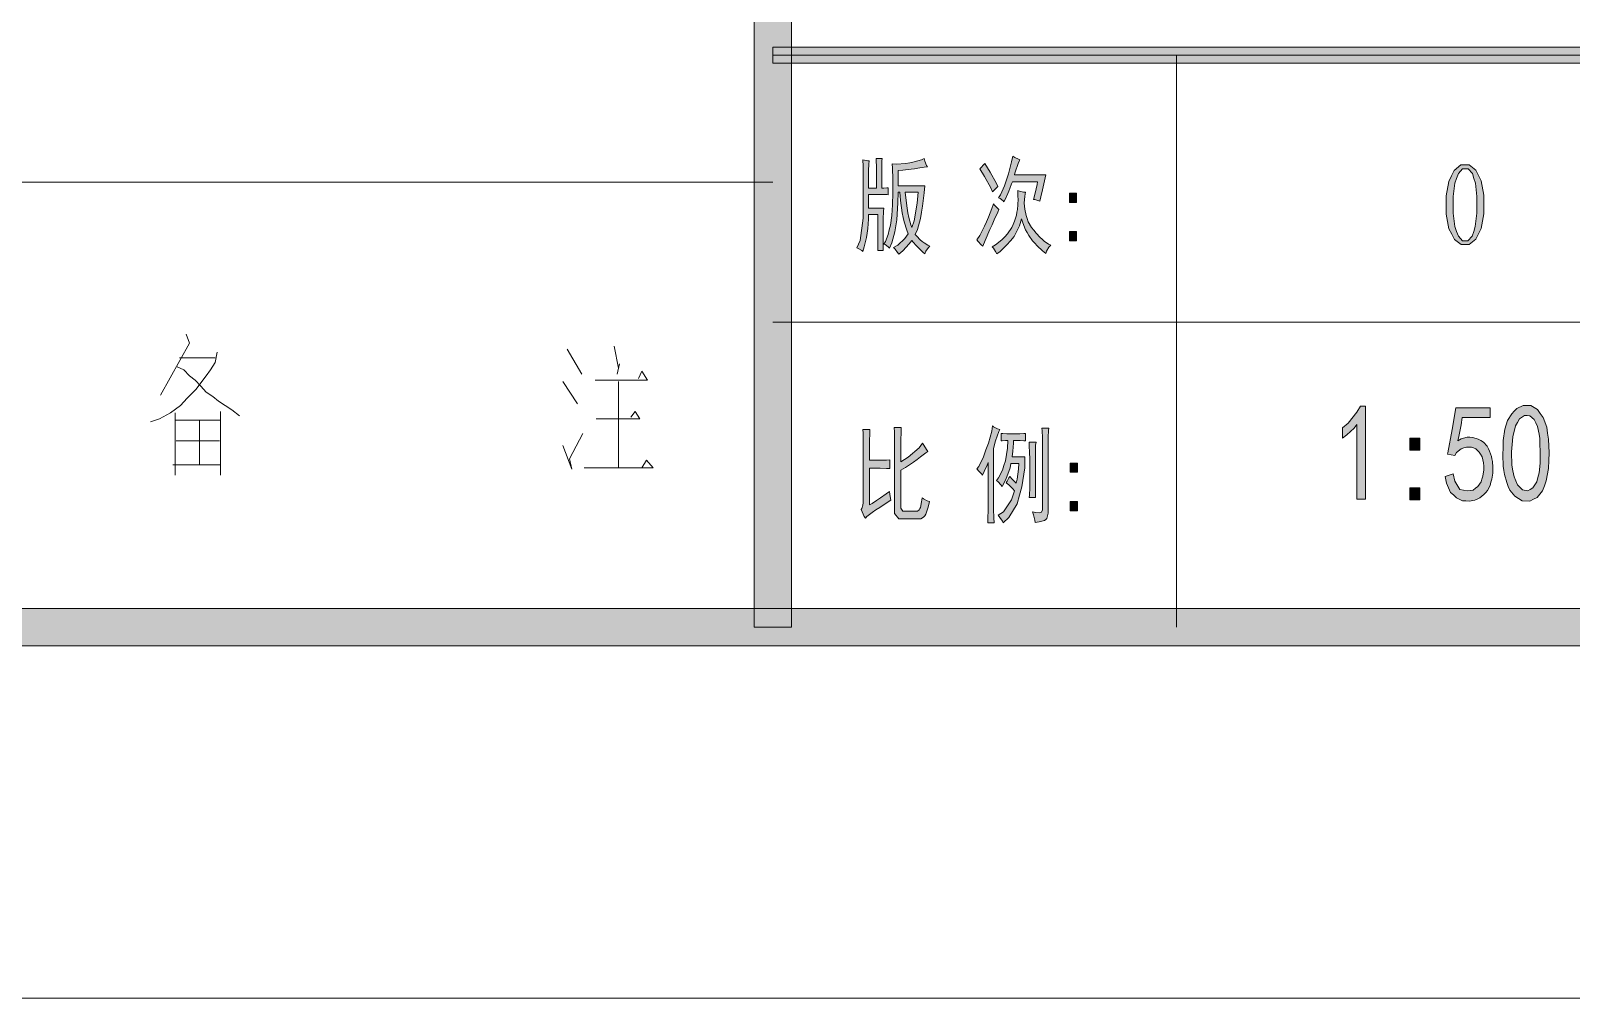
# Model space of a CAD drawing. Header units: millimetres. Extents: x 0 to 829, y 0 to 570.
# Drawn here: x 730.32 to 770.16, y 0 to 25.03 of the extents above; entities that cross this region are included whole.
import ezdxf

# ---------------------------------------------------------------- set-up
doc = ezdxf.new("R2010")
doc.units = ezdxf.units.MM

msp = doc.modelspace()

# ---------------------------------------------------------------- hatches: boundary and pattern name
h = msp.add_hatch(color=0)
h.dxf.hatch_style = 2
h.paths.add_polyline_path([(749.987917, 9.599083), (749.028361, 9.599083), (749.028361, 560.48275), (749.987917, 560.48275)])
h = msp.add_hatch(color=0)
h.dxf.hatch_style = 2
h.paths.add_polyline_path([(749.508139, 24.1935), (749.508139, 24.60625), (797.535306, 24.60625), (797.535306, 24.1935)])
h = msp.add_hatch(color=0)
h.dxf.hatch_style = 2
h.paths.add_polyline_path([(752.002278, 21.664083), (751.995222, 21.575889), (751.984639, 21.413611), (751.984639, 21.339528), (751.984639, 20.958528), (752.18925, 20.958528), (752.18925, 21.466528), (752.18925, 21.5265), (752.185722, 21.657028), (752.182194, 21.727583), (752.333889, 21.727583), (752.330361, 21.667611), (752.326833, 21.537083), (752.326833, 21.466528), (752.326833, 20.958528), (752.376222, 20.958528), (752.460889, 20.965583), (752.496167, 20.969111), (752.496167, 20.785667), (752.453833, 20.792722), (752.358583, 20.79625), (752.309194, 20.79625), (751.984639, 20.79625), (751.984639, 20.439944), (752.376222, 20.439944), (752.372694, 20.365861), (752.365639, 20.154194), (752.365639, 20.020139), (752.365639, 19.349861), (752.221, 19.349861), (752.224528, 19.540361), (752.228056, 20.0025), (752.228056, 20.277667), (751.984639, 20.277667), (751.981111, 20.154194), (751.963472, 19.914306), (751.945833, 19.797889), (751.928194, 19.681472), (751.875278, 19.441583), (751.84, 19.318111), (751.811778, 19.342806), (751.734167, 19.392194), (751.684778, 19.413361), (751.765917, 19.603861), (751.847056, 20.182417), (751.847056, 20.570472), (751.847056, 20.965583), (751.843528, 21.5265), (751.84, 21.695833), (751.882333, 21.68525), (751.963472, 21.667611)])
h = msp.add_hatch(color=0)
h.paths.add_polyline_path([(753.420444, 21.727583), (753.441611, 21.657028), (753.487472, 21.547667), (753.508639, 21.512389), (753.4275, 21.501806), (753.261694, 21.477111), (753.1735, 21.463), (753.085306, 21.448889), (752.873639, 21.424194), (752.746639, 21.413611), (752.746639, 21.014972), (753.438083, 21.014972), (753.420444, 20.835056), (753.378111, 20.496389), (753.353417, 20.334111), (753.325194, 20.171833), (753.247583, 19.886083), (753.194667, 19.759083), (753.229944, 19.713222), (753.318139, 19.6215), (753.367528, 19.582694), (753.420444, 19.540361), (753.519222, 19.480389), (753.568611, 19.459222), (753.533333, 19.423944), (753.469833, 19.328694), (753.438083, 19.261667), (753.392222, 19.300472), (753.304028, 19.385139), (753.258167, 19.431), (753.215833, 19.476861), (753.138222, 19.565056), (753.106472, 19.607389), (753.039444, 19.515667), (752.870111, 19.339278), (752.764278, 19.251083), (752.736056, 19.296944), (752.672556, 19.381611), (752.63375, 19.423944), (752.739583, 19.480389), (752.926556, 19.656778), (753.007694, 19.78025), (752.972417, 19.871972), (752.905389, 20.083639), (752.877167, 20.203583), (752.852472, 20.316472), (752.813667, 20.641028), (752.796028, 20.852694), (752.746639, 20.852694), (752.743111, 20.577528), (752.714889, 20.143611), (752.690194, 19.988389), (752.6655, 19.829639), (752.587889, 19.540361), (752.527917, 19.402778), (752.489111, 19.445111), (752.415028, 19.501556), (752.383278, 19.512139), (752.425611, 19.575639), (752.492639, 19.759083), (752.520861, 19.879028), (752.549083, 19.998972), (752.587889, 20.252972), (752.594944, 20.387028), (752.602, 20.528139), (752.609056, 20.842111), (752.609056, 21.014972), (752.609056, 21.191361), (752.602, 21.477111), (752.594944, 21.586472), (752.707833, 21.582944), (752.937139, 21.597056), (753.053556, 21.618222), (753.166444, 21.639389), (753.353417, 21.695833)])
h.paths.add_polyline_path([(752.933611, 20.852694), (752.947722, 20.704528), (752.979472, 20.439944), (753.000639, 20.323528), (753.025333, 20.196528), (753.07825, 20.009556), (753.106472, 19.942528), (753.162917, 20.111861), (753.244056, 20.566944), (753.26875, 20.852694)])
h = msp.add_hatch(color=0)
h.dxf.hatch_style = 2
h.paths.add_polyline_path([(754.993833, 21.597056), (755.127889, 21.374806), (755.297222, 21.078472), (755.3325, 21.004389), (755.30075, 20.976167), (755.230194, 20.905611), (755.187861, 20.863278), (755.149056, 20.965583), (754.986778, 21.261917), (754.863306, 21.455944), (754.895056, 21.491222), (754.962083, 21.55825)])
h = msp.add_hatch(color=0)
h.dxf.hatch_style = 2
h.paths.add_polyline_path([(755.900472, 21.695833), (755.889889, 21.678194), (755.854611, 21.593528), (755.829917, 21.522972), (755.805222, 21.452417), (755.766417, 21.343056), (755.755833, 21.30425), (756.574278, 21.30425), (756.553111, 21.230167), (756.517833, 21.074944), (756.500194, 20.997333), (756.486083, 20.919722), (756.440222, 20.73275), (756.412, 20.623389), (756.366139, 20.641028), (756.285, 20.662194), (756.249722, 20.66925), (756.292056, 20.831528), (756.344972, 21.057306), (756.355556, 21.120806), (755.706444, 21.120806), (755.685278, 21.067889), (755.639417, 20.947944), (755.614722, 20.884444), (755.5865, 20.820944), (755.523, 20.679833), (755.487722, 20.602222), (755.463028, 20.633972), (755.392472, 20.690417), (755.343083, 20.711583), (755.396, 20.785667), (755.501833, 21.014972), (755.55475, 21.170194), (755.604139, 21.325417), (755.685278, 21.635861), (755.7135, 21.791083), (755.766417, 21.755806), (755.861667, 21.706417)])
h = msp.add_hatch(color=0)
h.paths.add_polyline_path([(767.418667, 19.498028), (767.316361, 19.498028), (767.139972, 19.632083), (767.069417, 19.769667), (766.998861, 19.903722), (766.928306, 20.28825), (766.928306, 20.535194), (766.928306, 20.7645), (766.998861, 21.134917), (767.065889, 21.276028), (767.132917, 21.417139), (767.309306, 21.55825), (767.418667, 21.55825), (767.520972, 21.55825), (767.693833, 21.424194), (767.764389, 21.286611), (767.831417, 21.152556), (767.898444, 20.775083), (767.898444, 20.535194), (767.898444, 20.291778), (767.831417, 19.914306), (767.764389, 19.773194), (767.693833, 19.635611), (767.520972, 19.498028)])
h.paths.add_polyline_path([(767.418667, 21.463), (767.351639, 21.463), (767.242278, 21.339528), (767.196417, 21.212528), (767.154083, 21.085528), (767.108222, 20.746861), (767.108222, 20.535194), (767.108222, 20.309417), (767.154083, 19.963694), (767.196417, 19.840222), (767.242278, 19.71675), (767.351639, 19.593278), (767.418667, 19.593278), (767.489222, 19.593278), (767.602111, 19.71675), (767.640917, 19.840222), (767.679722, 19.963694), (767.722056, 20.309417), (767.722056, 20.535194), (767.722056, 20.746861), (767.68325, 21.085528), (767.644444, 21.212528), (767.609167, 21.339528), (767.49275, 21.463)])
h = msp.add_hatch(color=0)
h.dxf.hatch_style = 2
h.paths.add_polyline_path([(756.048639, 20.852694), (756.023944, 20.750389), (756.006306, 20.566944), (756.016889, 20.489333), (756.023944, 20.411722), (756.059222, 20.252972), (756.087444, 20.171833), (756.115667, 20.090694), (756.200333, 19.939), (756.256778, 19.868444), (756.31675, 19.797889), (756.426111, 19.681472), (756.4755, 19.635611), (756.528417, 19.58975), (756.637778, 19.512139), (756.69775, 19.480389), (756.651889, 19.434528), (756.588389, 19.332222), (756.567222, 19.27225), (756.486083, 19.339278), (756.344972, 19.469806), (756.285, 19.533306), (756.228556, 19.596806), (756.129778, 19.734389), (756.087444, 19.808472), (756.048639, 19.882556), (755.974556, 20.058944), (755.942806, 20.16125), (755.893417, 19.988389), (755.752306, 19.706167), (755.657056, 19.596806), (755.565333, 19.490972), (755.385417, 19.321639), (755.30075, 19.261667), (755.272528, 19.318111), (755.212556, 19.409833), (755.180806, 19.445111), (755.269, 19.4945), (755.434806, 19.6215), (755.508889, 19.699111), (755.582972, 19.78025), (755.692333, 19.939), (755.727611, 20.020139), (755.762889, 20.101278), (755.80875, 20.2565), (755.819333, 20.334111), (755.833444, 20.408194), (755.847556, 20.531667), (755.847556, 20.581056), (755.851083, 20.630444), (755.847556, 20.785667), (755.844028, 20.895028), (755.893417, 20.877389), (755.995722, 20.856222)])
h = msp.add_hatch(color=0)
h.dxf.hatch_style = 2
h.paths.add_polyline_path([(757.368028, 20.591639), (757.181056, 20.591639), (757.181056, 20.831528), (757.368028, 20.831528)])
h = msp.add_hatch(color=0)
h.dxf.hatch_style = 2
h.paths.add_polyline_path([(755.357194, 20.408194), (755.325444, 20.337639), (755.23725, 20.140083), (755.180806, 20.013083), (755.124361, 19.886083), (755.000889, 19.607389), (754.937389, 19.459222), (754.902111, 19.4945), (754.8245, 19.575639), (754.782167, 19.617972), (754.859778, 19.737917), (754.986778, 19.974278), (755.039694, 20.090694), (755.089083, 20.207111), (755.177278, 20.436417), (755.212556, 20.549306), (755.240778, 20.517556), (755.314861, 20.447)])
h = msp.add_hatch(color=0)
h.dxf.hatch_style = 2
h.paths.add_polyline_path([(757.368028, 19.596806), (757.181056, 19.596806), (757.181056, 19.836694), (757.368028, 19.836694)])
h = msp.add_hatch(color=0)
h.dxf.hatch_style = 2
h.paths.add_polyline_path([(764.617611, 14.841361), (764.543528, 14.749639), (764.360083, 14.576778), (764.247194, 14.492111), (764.247194, 14.756694), (764.388306, 14.876639), (764.617611, 15.158861), (764.705806, 15.317611), (764.839861, 15.317611), (764.839861, 12.908139), (764.617611, 12.908139)])
h = msp.add_hatch(color=0)
h.dxf.hatch_style = 2
h.paths.add_polyline_path([(767.104694, 13.567833), (767.147028, 13.377333), (767.281083, 13.165667), (767.376333, 13.1445), (767.471583, 13.123333), (767.626806, 13.148028), (767.68325, 13.193889), (767.743222, 13.23975), (767.827889, 13.359694), (767.852583, 13.433778), (767.877278, 13.507861), (767.898444, 13.670139), (767.898444, 13.761861), (767.894917, 13.853583), (767.856111, 14.008806), (767.817306, 14.072306), (767.782028, 14.132278), (767.690306, 14.216944), (767.633861, 14.238111), (767.577417, 14.259278), (767.450417, 14.259278), (767.379861, 14.238111), (767.312833, 14.216944), (767.196417, 14.121694), (767.150556, 14.044083), (766.960056, 14.072306), (766.970639, 14.114639), (767.08, 14.714361), (767.17525, 15.275278), (768.060722, 15.275278), (768.060722, 15.024806), (767.341056, 15.024806), (767.312833, 14.834306), (767.256389, 14.534444), (767.228167, 14.421556), (767.312833, 14.470944), (767.471583, 14.516806), (767.542139, 14.513278), (767.616222, 14.50975), (767.757333, 14.467417), (767.824361, 14.428611), (767.891389, 14.389806), (767.990167, 14.283972), (768.021917, 14.216944), (768.050139, 14.149917), (768.096, 14.019389), (768.110111, 13.952361), (768.124222, 13.885333), (768.134806, 13.740694), (768.131278, 13.663083), (768.131278, 13.589), (768.103056, 13.43025), (768.081889, 13.349111), (768.060722, 13.267972), (767.993694, 13.133917), (767.947833, 13.081), (767.901972, 13.031611), (767.792611, 12.946944), (767.729111, 12.915194), (767.665611, 12.883444), (767.517444, 12.85875), (767.432778, 12.865806), (767.348111, 12.872861), (767.189361, 12.950472), (767.11175, 13.021028), (767.037667, 13.088056), (766.931833, 13.327944), (766.903611, 13.497278)])
h = msp.add_hatch(color=0)
h.paths.add_polyline_path([(768.395861, 14.245167), (768.402917, 14.432139), (768.44525, 14.724944), (768.480528, 14.834306), (768.515806, 14.943667), (768.621639, 15.123583), (768.688667, 15.190611), (768.755694, 15.261167), (768.9215, 15.331722), (769.01675, 15.331722), (769.115528, 15.331722), (769.288389, 15.229417), (769.358944, 15.130639), (769.433028, 15.028333), (769.528278, 14.770806), (769.549444, 14.619111), (769.574139, 14.463889), (769.58825, 14.111111), (769.577667, 13.910028), (769.570611, 13.708944), (769.514167, 13.384389), (769.468306, 13.257389), (769.418917, 13.130389), (769.277806, 12.957528), (769.182556, 12.908139), (769.087306, 12.85875), (768.893278, 12.869333), (768.798028, 12.929306), (768.702778, 12.989278), (768.568722, 13.1445), (768.529917, 13.243278), (768.491111, 13.342056), (768.434667, 13.550194), (768.417028, 13.656028), (768.402917, 13.765389), (768.388806, 14.061722)])
h.paths.add_polyline_path([(768.632222, 14.329833), (768.614583, 14.135806), (768.625167, 13.793611), (768.653389, 13.641917), (768.681611, 13.49375), (768.773333, 13.278556), (768.840361, 13.215056), (768.903861, 13.151556), (769.034389, 13.126861), (769.101417, 13.165667), (769.168444, 13.204472), (769.267222, 13.359694), (769.298972, 13.476111), (769.330722, 13.592528), (769.358944, 13.843), (769.358944, 13.980583), (769.358944, 14.118167), (769.351889, 14.365111), (769.344833, 14.478), (769.33425, 14.590889), (769.284861, 14.791972), (769.242528, 14.883694), (769.200194, 14.975417), (769.087306, 15.070667), (769.01675, 15.074194), (768.949722, 15.077722), (768.82625, 14.989528), (768.773333, 14.897806), (768.716889, 14.806083), (768.649861, 14.523861)])
h = msp.add_hatch(color=0)
h.dxf.hatch_style = 2
h.paths.add_polyline_path([(752.827778, 14.76375), (752.82425, 14.650861), (752.820722, 14.432139), (752.820722, 14.329833), (752.820722, 13.878278), (753.011222, 13.994694), (753.289917, 14.238111), (753.381639, 14.365111), (753.413389, 14.305139), (753.480417, 14.195778), (753.519222, 14.146389), (753.469833, 14.111111), (753.328722, 14.005278), (753.240528, 13.93825), (753.148806, 13.867694), (752.937139, 13.730111), (752.820722, 13.659556), (752.820722, 12.752917), (752.820722, 12.678833), (752.870111, 12.601222), (752.9195, 12.601222), (753.226417, 12.601222), (753.254639, 12.601222), (753.296972, 12.632972), (753.311083, 12.66825), (753.325194, 12.7), (753.356944, 12.841111), (753.371056, 12.946944), (753.406333, 12.92225), (753.498056, 12.872861), (753.558028, 12.851694), (753.529806, 12.703528), (753.469833, 12.520083), (753.438083, 12.481278), (753.406333, 12.446), (753.335778, 12.407194), (753.3005, 12.407194), (752.870111, 12.407194), (752.764278, 12.407194), (752.658444, 12.54125), (752.658444, 12.678833), (752.658444, 14.2875), (752.658444, 14.407444), (752.654917, 14.643806), (752.651389, 14.76375)])
h = msp.add_hatch(color=0)
h.dxf.hatch_style = 2
h.paths.add_polyline_path([(755.381889, 14.710833), (755.353667, 14.664972), (755.272528, 14.421556), (755.219611, 14.224), (755.219611, 12.7635), (755.219611, 12.654139), (755.223139, 12.424833), (755.230194, 12.297833), (755.067917, 12.297833), (755.071444, 12.41425), (755.074972, 12.632972), (755.074972, 12.742333), (755.074972, 13.857111), (755.050278, 13.790083), (754.976194, 13.627806), (754.930333, 13.532556), (754.912694, 13.55725), (754.838611, 13.638389), (754.782167, 13.694833), (754.835083, 13.758333), (754.955028, 14.005278), (755.022056, 14.185194), (755.089083, 14.365111), (755.17375, 14.675556), (755.187861, 14.806083), (755.219611, 14.781389), (755.318389, 14.732)])
h = msp.add_hatch(color=0)
h.dxf.hatch_style = 2
h.paths.add_polyline_path([(756.648361, 14.753167), (756.637778, 14.686139), (756.630722, 14.520333), (756.630722, 14.418028), (756.630722, 12.66825), (756.630722, 12.551833), (756.598972, 12.41425), (756.567222, 12.386028), (756.535472, 12.357806), (756.397889, 12.322528), (756.292056, 12.308417), (756.288528, 12.368389), (756.25325, 12.505972), (756.225028, 12.580056), (756.309694, 12.569472), (756.415528, 12.562417), (756.436694, 12.569472), (756.457861, 12.576528), (756.482556, 12.632972), (756.486083, 12.689417), (756.486083, 14.407444), (756.486083, 14.50975), (756.479028, 14.682611), (756.468444, 14.753167)])
h = msp.add_hatch(color=0)
h.dxf.hatch_style = 2
h.paths.add_polyline_path([(752.019917, 14.710833), (752.016389, 14.622639), (752.009333, 14.410972), (752.009333, 14.2875), (752.009333, 13.920611), (752.206889, 13.920611), (752.280972, 13.920611), (752.446778, 13.924139), (752.5385, 13.931194), (752.5385, 13.705417), (752.446778, 13.708944), (752.280972, 13.716), (752.206889, 13.716), (752.009333, 13.716), (752.009333, 12.7635), (752.076361, 12.802306), (752.18925, 12.876389), (752.242167, 12.908139), (752.291556, 12.943417), (752.436194, 13.045722), (752.527917, 13.109222), (752.5385, 13.038667), (752.552611, 12.925778), (752.563194, 12.883444), (752.467944, 12.823472), (752.277444, 12.7), (752.175139, 12.632972), (752.076361, 12.569472), (751.942306, 12.460111), (751.907028, 12.417778), (751.875278, 12.467167), (751.818833, 12.580056), (751.790611, 12.643556), (751.811778, 12.66825), (751.84, 12.752917), (751.847056, 12.816417), (751.847056, 14.266333), (751.847056, 14.396861), (751.843528, 14.619111), (751.84, 14.710833)])
h = msp.add_hatch(color=0)
h.dxf.hatch_style = 2
h.paths.add_polyline_path([(755.836972, 14.601472), (755.896944, 14.601472), (756.002778, 14.608528), (756.048639, 14.612056), (756.048639, 14.418028), (756.002778, 14.421556), (755.907528, 14.428611), (755.854611, 14.428611), (755.738194, 14.428611), (755.734667, 14.365111), (755.717028, 14.153444), (755.699389, 14.005278), (756.031, 14.005278), (756.023944, 13.726583), (755.953389, 13.229167), (755.889889, 13.013972), (755.826389, 12.79525), (755.614722, 12.438944), (755.463028, 12.297833), (755.448917, 12.343694), (755.381889, 12.438944), (755.336028, 12.495389), (755.473611, 12.580056), (755.68175, 12.897556), (755.755833, 13.130389), (755.720556, 13.17625), (755.614722, 13.278556), (755.544167, 13.338528), (755.568861, 13.380861), (755.614722, 13.462), (755.635889, 13.497278), (755.695861, 13.433778), (755.780528, 13.349111), (755.805222, 13.324417), (755.829917, 13.43025), (755.865194, 13.68425), (755.875778, 13.832417), (755.667639, 13.832417), (755.646472, 13.719528), (755.533583, 13.423194), (755.438333, 13.23975), (755.406583, 13.282083), (755.336028, 13.359694), (755.293694, 13.391444), (755.350139, 13.465528), (755.448917, 13.663083), (755.487722, 13.786556), (755.530056, 13.9065), (755.575917, 14.227528), (755.5865, 14.428611), (755.526528, 14.428611), (755.438333, 14.421556), (755.413639, 14.418028), (755.413639, 14.612056), (755.455972, 14.608528), (755.561806, 14.601472), (755.625306, 14.601472)])
h = msp.add_hatch(color=0)
h.dxf.hatch_style = 2
h.paths.add_polyline_path([(756.31675, 14.386278), (756.306167, 14.308667), (756.299111, 14.100528), (756.299111, 13.962944), (756.299111, 13.338528), (756.299111, 13.208), (756.302639, 13.0175), (756.306167, 12.957528), (756.136833, 12.957528), (756.143889, 13.0175), (756.154472, 13.200944), (756.154472, 13.324417), (756.154472, 13.973528), (756.147417, 14.100528), (756.140361, 14.305139), (756.136833, 14.386278)])
h = msp.add_hatch(color=0)
h.dxf.hatch_style = 2
h.paths.add_polyline_path([(766.243917, 14.181667), (765.986389, 14.181667), (765.986389, 14.492111), (766.243917, 14.492111)])
h = msp.add_hatch(color=0)
h.dxf.hatch_style = 2
h.paths.add_polyline_path([(757.385667, 13.606639), (757.198694, 13.606639), (757.198694, 13.846528), (757.385667, 13.846528)])
h = msp.add_hatch(color=0)
h.dxf.hatch_style = 2
h.paths.add_polyline_path([(766.243917, 12.894028), (765.986389, 12.894028), (765.986389, 13.200944), (766.243917, 13.200944)])
h = msp.add_hatch(color=0)
h.dxf.hatch_style = 2
h.paths.add_polyline_path([(757.385667, 12.611806), (757.198694, 12.611806), (757.198694, 12.851694), (757.385667, 12.851694)])
h = msp.add_hatch(color=0)
h.dxf.hatch_style = 2
h.paths.add_polyline_path([(23.512639, 9.119306), (24.472194, 10.078861), (797.055528, 10.078861), (798.015083, 9.119306)])

# ---------------------------------------------------------------- linework, layer by layer
at = {"color": 0, "lineweight": 0}
for points in [[(0, 0), (0, 570.081833), (807.130861, 570.081833), (807.130861, 0)], [(749.987917, 9.599083), (749.028361, 9.599083), (749.028361, 560.48275), (749.987917, 560.48275)], [(749.508139, 24.1935), (749.508139, 24.60625), (797.535306, 24.60625), (797.535306, 24.1935)], [(752.002278, 21.664083), (751.995222, 21.575889), (751.984639, 21.413611), (751.984639, 21.339528), (751.984639, 20.958528), (752.18925, 20.958528), (752.18925, 21.466528), (752.18925, 21.5265), (752.185722, 21.657028), (752.182194, 21.727583), (752.333889, 21.727583), (752.330361, 21.667611), (752.326833, 21.537083), (752.326833, 21.466528), (752.326833, 20.958528), (752.376222, 20.958528), (752.460889, 20.965583), (752.496167, 20.969111), (752.496167, 20.785667), (752.453833, 20.792722), (752.358583, 20.79625), (752.309194, 20.79625), (751.984639, 20.79625), (751.984639, 20.439944), (752.376222, 20.439944), (752.372694, 20.365861), (752.365639, 20.154194), (752.365639, 20.020139), (752.365639, 19.349861), (752.221, 19.349861), (752.224528, 19.540361), (752.228056, 20.0025), (752.228056, 20.277667), (751.984639, 20.277667), (751.981111, 20.154194), (751.963472, 19.914306), (751.945833, 19.797889), (751.928194, 19.681472), (751.875278, 19.441583), (751.84, 19.318111), (751.811778, 19.342806), (751.734167, 19.392194), (751.684778, 19.413361), (751.765917, 19.603861), (751.847056, 20.182417), (751.847056, 20.570472), (751.847056, 20.965583), (751.843528, 21.5265), (751.84, 21.695833), (751.882333, 21.68525), (751.963472, 21.667611)], [(753.420444, 21.727583), (753.441611, 21.657028), (753.487472, 21.547667), (753.508639, 21.512389), (753.4275, 21.501806), (753.261694, 21.477111), (753.1735, 21.463), (753.085306, 21.448889), (752.873639, 21.424194), (752.746639, 21.413611), (752.746639, 21.014972), (753.438083, 21.014972), (753.420444, 20.835056), (753.378111, 20.496389), (753.353417, 20.334111), (753.325194, 20.171833), (753.247583, 19.886083), (753.194667, 19.759083), (753.229944, 19.713222), (753.318139, 19.6215), (753.367528, 19.582694), (753.420444, 19.540361), (753.519222, 19.480389), (753.568611, 19.459222), (753.533333, 19.423944), (753.469833, 19.328694), (753.438083, 19.261667), (753.392222, 19.300472), (753.304028, 19.385139), (753.258167, 19.431), (753.215833, 19.476861), (753.138222, 19.565056), (753.106472, 19.607389), (753.039444, 19.515667), (752.870111, 19.339278), (752.764278, 19.251083), (752.736056, 19.296944), (752.672556, 19.381611), (752.63375, 19.423944), (752.739583, 19.480389), (752.926556, 19.656778), (753.007694, 19.78025), (752.972417, 19.871972), (752.905389, 20.083639), (752.877167, 20.203583), (752.852472, 20.316472), (752.813667, 20.641028), (752.796028, 20.852694), (752.746639, 20.852694), (752.743111, 20.577528), (752.714889, 20.143611), (752.690194, 19.988389), (752.6655, 19.829639), (752.587889, 19.540361), (752.527917, 19.402778), (752.489111, 19.445111), (752.415028, 19.501556), (752.383278, 19.512139), (752.425611, 19.575639), (752.492639, 19.759083), (752.520861, 19.879028), (752.549083, 19.998972), (752.587889, 20.252972), (752.594944, 20.387028), (752.602, 20.528139), (752.609056, 20.842111), (752.609056, 21.014972), (752.609056, 21.191361), (752.602, 21.477111), (752.594944, 21.586472), (752.707833, 21.582944), (752.937139, 21.597056), (753.053556, 21.618222), (753.166444, 21.639389), (753.353417, 21.695833)], [(754.993833, 21.597056), (755.127889, 21.374806), (755.297222, 21.078472), (755.3325, 21.004389), (755.30075, 20.976167), (755.230194, 20.905611), (755.187861, 20.863278), (755.149056, 20.965583), (754.986778, 21.261917), (754.863306, 21.455944), (754.895056, 21.491222), (754.962083, 21.55825)], [(755.900472, 21.695833), (755.889889, 21.678194), (755.854611, 21.593528), (755.829917, 21.522972), (755.805222, 21.452417), (755.766417, 21.343056), (755.755833, 21.30425), (756.574278, 21.30425), (756.553111, 21.230167), (756.517833, 21.074944), (756.500194, 20.997333), (756.486083, 20.919722), (756.440222, 20.73275), (756.412, 20.623389), (756.366139, 20.641028), (756.285, 20.662194), (756.249722, 20.66925), (756.292056, 20.831528), (756.344972, 21.057306), (756.355556, 21.120806), (755.706444, 21.120806), (755.685278, 21.067889), (755.639417, 20.947944), (755.614722, 20.884444), (755.5865, 20.820944), (755.523, 20.679833), (755.487722, 20.602222), (755.463028, 20.633972), (755.392472, 20.690417), (755.343083, 20.711583), (755.396, 20.785667), (755.501833, 21.014972), (755.55475, 21.170194), (755.604139, 21.325417), (755.685278, 21.635861), (755.7135, 21.791083), (755.766417, 21.755806), (755.861667, 21.706417)], [(767.418667, 19.498028), (767.316361, 19.498028), (767.139972, 19.632083), (767.069417, 19.769667), (766.998861, 19.903722), (766.928306, 20.28825), (766.928306, 20.535194), (766.928306, 20.7645), (766.998861, 21.134917), (767.065889, 21.276028), (767.132917, 21.417139), (767.309306, 21.55825), (767.418667, 21.55825), (767.520972, 21.55825), (767.693833, 21.424194), (767.764389, 21.286611), (767.831417, 21.152556), (767.898444, 20.775083), (767.898444, 20.535194), (767.898444, 20.291778), (767.831417, 19.914306), (767.764389, 19.773194), (767.693833, 19.635611), (767.520972, 19.498028)], [(767.418667, 21.463), (767.351639, 21.463), (767.242278, 21.339528), (767.196417, 21.212528), (767.154083, 21.085528), (767.108222, 20.746861), (767.108222, 20.535194), (767.108222, 20.309417), (767.154083, 19.963694), (767.196417, 19.840222), (767.242278, 19.71675), (767.351639, 19.593278), (767.418667, 19.593278), (767.489222, 19.593278), (767.602111, 19.71675), (767.640917, 19.840222), (767.679722, 19.963694), (767.722056, 20.309417), (767.722056, 20.535194), (767.722056, 20.746861), (767.68325, 21.085528), (767.644444, 21.212528), (767.609167, 21.339528), (767.49275, 21.463)], [(752.933611, 20.852694), (752.947722, 20.704528), (752.979472, 20.439944), (753.000639, 20.323528), (753.025333, 20.196528), (753.07825, 20.009556), (753.106472, 19.942528), (753.162917, 20.111861), (753.244056, 20.566944), (753.26875, 20.852694)], [(756.048639, 20.852694), (756.023944, 20.750389), (756.006306, 20.566944), (756.016889, 20.489333), (756.023944, 20.411722), (756.059222, 20.252972), (756.087444, 20.171833), (756.115667, 20.090694), (756.200333, 19.939), (756.256778, 19.868444), (756.31675, 19.797889), (756.426111, 19.681472), (756.4755, 19.635611), (756.528417, 19.58975), (756.637778, 19.512139), (756.69775, 19.480389), (756.651889, 19.434528), (756.588389, 19.332222), (756.567222, 19.27225), (756.486083, 19.339278), (756.344972, 19.469806), (756.285, 19.533306), (756.228556, 19.596806), (756.129778, 19.734389), (756.087444, 19.808472), (756.048639, 19.882556), (755.974556, 20.058944), (755.942806, 20.16125), (755.893417, 19.988389), (755.752306, 19.706167), (755.657056, 19.596806), (755.565333, 19.490972), (755.385417, 19.321639), (755.30075, 19.261667), (755.272528, 19.318111), (755.212556, 19.409833), (755.180806, 19.445111), (755.269, 19.4945), (755.434806, 19.6215), (755.508889, 19.699111), (755.582972, 19.78025), (755.692333, 19.939), (755.727611, 20.020139), (755.762889, 20.101278), (755.80875, 20.2565), (755.819333, 20.334111), (755.833444, 20.408194), (755.847556, 20.531667), (755.847556, 20.581056), (755.851083, 20.630444), (755.847556, 20.785667), (755.844028, 20.895028), (755.893417, 20.877389), (755.995722, 20.856222)], [(757.368028, 20.591639), (757.181056, 20.591639), (757.181056, 20.831528), (757.368028, 20.831528)], [(755.357194, 20.408194), (755.325444, 20.337639), (755.23725, 20.140083), (755.180806, 20.013083), (755.124361, 19.886083), (755.000889, 19.607389), (754.937389, 19.459222), (754.902111, 19.4945), (754.8245, 19.575639), (754.782167, 19.617972), (754.859778, 19.737917), (754.986778, 19.974278), (755.039694, 20.090694), (755.089083, 20.207111), (755.177278, 20.436417), (755.212556, 20.549306), (755.240778, 20.517556), (755.314861, 20.447)], [(757.368028, 19.596806), (757.181056, 19.596806), (757.181056, 19.836694), (757.368028, 19.836694)], [(764.617611, 14.841361), (764.543528, 14.749639), (764.360083, 14.576778), (764.247194, 14.492111), (764.247194, 14.756694), (764.388306, 14.876639), (764.617611, 15.158861), (764.705806, 15.317611), (764.839861, 15.317611), (764.839861, 12.908139), (764.617611, 12.908139)], [(767.104694, 13.567833), (767.147028, 13.377333), (767.281083, 13.165667), (767.376333, 13.1445), (767.471583, 13.123333), (767.626806, 13.148028), (767.68325, 13.193889), (767.743222, 13.23975), (767.827889, 13.359694), (767.852583, 13.433778), (767.877278, 13.507861), (767.898444, 13.670139), (767.898444, 13.761861), (767.894917, 13.853583), (767.856111, 14.008806), (767.817306, 14.072306), (767.782028, 14.132278), (767.690306, 14.216944), (767.633861, 14.238111), (767.577417, 14.259278), (767.450417, 14.259278), (767.379861, 14.238111), (767.312833, 14.216944), (767.196417, 14.121694), (767.150556, 14.044083), (766.960056, 14.072306), (766.970639, 14.114639), (767.08, 14.714361), (767.17525, 15.275278), (768.060722, 15.275278), (768.060722, 15.024806), (767.341056, 15.024806), (767.312833, 14.834306), (767.256389, 14.534444), (767.228167, 14.421556), (767.312833, 14.470944), (767.471583, 14.516806), (767.542139, 14.513278), (767.616222, 14.50975), (767.757333, 14.467417), (767.824361, 14.428611), (767.891389, 14.389806), (767.990167, 14.283972), (768.021917, 14.216944), (768.050139, 14.149917), (768.096, 14.019389), (768.110111, 13.952361), (768.124222, 13.885333), (768.134806, 13.740694), (768.131278, 13.663083), (768.131278, 13.589), (768.103056, 13.43025), (768.081889, 13.349111), (768.060722, 13.267972), (767.993694, 13.133917), (767.947833, 13.081), (767.901972, 13.031611), (767.792611, 12.946944), (767.729111, 12.915194), (767.665611, 12.883444), (767.517444, 12.85875), (767.432778, 12.865806), (767.348111, 12.872861), (767.189361, 12.950472), (767.11175, 13.021028), (767.037667, 13.088056), (766.931833, 13.327944), (766.903611, 13.497278)], [(768.395861, 14.245167), (768.402917, 14.432139), (768.44525, 14.724944), (768.480528, 14.834306), (768.515806, 14.943667), (768.621639, 15.123583), (768.688667, 15.190611), (768.755694, 15.261167), (768.9215, 15.331722), (769.01675, 15.331722), (769.115528, 15.331722), (769.288389, 15.229417), (769.358944, 15.130639), (769.433028, 15.028333), (769.528278, 14.770806), (769.549444, 14.619111), (769.574139, 14.463889), (769.58825, 14.111111), (769.577667, 13.910028), (769.570611, 13.708944), (769.514167, 13.384389), (769.468306, 13.257389), (769.418917, 13.130389), (769.277806, 12.957528), (769.182556, 12.908139), (769.087306, 12.85875), (768.893278, 12.869333), (768.798028, 12.929306), (768.702778, 12.989278), (768.568722, 13.1445), (768.529917, 13.243278), (768.491111, 13.342056), (768.434667, 13.550194), (768.417028, 13.656028), (768.402917, 13.765389), (768.388806, 14.061722)], [(752.827778, 14.76375), (752.82425, 14.650861), (752.820722, 14.432139), (752.820722, 14.329833), (752.820722, 13.878278), (753.011222, 13.994694), (753.289917, 14.238111), (753.381639, 14.365111), (753.413389, 14.305139), (753.480417, 14.195778), (753.519222, 14.146389), (753.469833, 14.111111), (753.328722, 14.005278), (753.240528, 13.93825), (753.148806, 13.867694), (752.937139, 13.730111), (752.820722, 13.659556), (752.820722, 12.752917), (752.820722, 12.678833), (752.870111, 12.601222), (752.9195, 12.601222), (753.226417, 12.601222), (753.254639, 12.601222), (753.296972, 12.632972), (753.311083, 12.66825), (753.325194, 12.7), (753.356944, 12.841111), (753.371056, 12.946944), (753.406333, 12.92225), (753.498056, 12.872861), (753.558028, 12.851694), (753.529806, 12.703528), (753.469833, 12.520083), (753.438083, 12.481278), (753.406333, 12.446), (753.335778, 12.407194), (753.3005, 12.407194), (752.870111, 12.407194), (752.764278, 12.407194), (752.658444, 12.54125), (752.658444, 12.678833), (752.658444, 14.2875), (752.658444, 14.407444), (752.654917, 14.643806), (752.651389, 14.76375)], [(755.381889, 14.710833), (755.353667, 14.664972), (755.272528, 14.421556), (755.219611, 14.224), (755.219611, 12.7635), (755.219611, 12.654139), (755.223139, 12.424833), (755.230194, 12.297833), (755.067917, 12.297833), (755.071444, 12.41425), (755.074972, 12.632972), (755.074972, 12.742333), (755.074972, 13.857111), (755.050278, 13.790083), (754.976194, 13.627806), (754.930333, 13.532556), (754.912694, 13.55725), (754.838611, 13.638389), (754.782167, 13.694833), (754.835083, 13.758333), (754.955028, 14.005278), (755.022056, 14.185194), (755.089083, 14.365111), (755.17375, 14.675556), (755.187861, 14.806083), (755.219611, 14.781389), (755.318389, 14.732)], [(756.648361, 14.753167), (756.637778, 14.686139), (756.630722, 14.520333), (756.630722, 14.418028), (756.630722, 12.66825), (756.630722, 12.551833), (756.598972, 12.41425), (756.567222, 12.386028), (756.535472, 12.357806), (756.397889, 12.322528), (756.292056, 12.308417), (756.288528, 12.368389), (756.25325, 12.505972), (756.225028, 12.580056), (756.309694, 12.569472), (756.415528, 12.562417), (756.436694, 12.569472), (756.457861, 12.576528), (756.482556, 12.632972), (756.486083, 12.689417), (756.486083, 14.407444), (756.486083, 14.50975), (756.479028, 14.682611), (756.468444, 14.753167)], [(768.632222, 14.329833), (768.614583, 14.135806), (768.625167, 13.793611), (768.653389, 13.641917), (768.681611, 13.49375), (768.773333, 13.278556), (768.840361, 13.215056), (768.903861, 13.151556), (769.034389, 13.126861), (769.101417, 13.165667), (769.168444, 13.204472), (769.267222, 13.359694), (769.298972, 13.476111), (769.330722, 13.592528), (769.358944, 13.843), (769.358944, 13.980583), (769.358944, 14.118167), (769.351889, 14.365111), (769.344833, 14.478), (769.33425, 14.590889), (769.284861, 14.791972), (769.242528, 14.883694), (769.200194, 14.975417), (769.087306, 15.070667), (769.01675, 15.074194), (768.949722, 15.077722), (768.82625, 14.989528), (768.773333, 14.897806), (768.716889, 14.806083), (768.649861, 14.523861)], [(752.019917, 14.710833), (752.016389, 14.622639), (752.009333, 14.410972), (752.009333, 14.2875), (752.009333, 13.920611), (752.206889, 13.920611), (752.280972, 13.920611), (752.446778, 13.924139), (752.5385, 13.931194), (752.5385, 13.705417), (752.446778, 13.708944), (752.280972, 13.716), (752.206889, 13.716), (752.009333, 13.716), (752.009333, 12.7635), (752.076361, 12.802306), (752.18925, 12.876389), (752.242167, 12.908139), (752.291556, 12.943417), (752.436194, 13.045722), (752.527917, 13.109222), (752.5385, 13.038667), (752.552611, 12.925778), (752.563194, 12.883444), (752.467944, 12.823472), (752.277444, 12.7), (752.175139, 12.632972), (752.076361, 12.569472), (751.942306, 12.460111), (751.907028, 12.417778), (751.875278, 12.467167), (751.818833, 12.580056), (751.790611, 12.643556), (751.811778, 12.66825), (751.84, 12.752917), (751.847056, 12.816417), (751.847056, 14.266333), (751.847056, 14.396861), (751.843528, 14.619111), (751.84, 14.710833)], [(755.836972, 14.601472), (755.896944, 14.601472), (756.002778, 14.608528), (756.048639, 14.612056), (756.048639, 14.418028), (756.002778, 14.421556), (755.907528, 14.428611), (755.854611, 14.428611), (755.738194, 14.428611), (755.734667, 14.365111), (755.717028, 14.153444), (755.699389, 14.005278), (756.031, 14.005278), (756.023944, 13.726583), (755.953389, 13.229167), (755.889889, 13.013972), (755.826389, 12.79525), (755.614722, 12.438944), (755.463028, 12.297833), (755.448917, 12.343694), (755.381889, 12.438944), (755.336028, 12.495389), (755.473611, 12.580056), (755.68175, 12.897556), (755.755833, 13.130389), (755.720556, 13.17625), (755.614722, 13.278556), (755.544167, 13.338528), (755.568861, 13.380861), (755.614722, 13.462), (755.635889, 13.497278), (755.695861, 13.433778), (755.780528, 13.349111), (755.805222, 13.324417), (755.829917, 13.43025), (755.865194, 13.68425), (755.875778, 13.832417), (755.667639, 13.832417), (755.646472, 13.719528), (755.533583, 13.423194), (755.438333, 13.23975), (755.406583, 13.282083), (755.336028, 13.359694), (755.293694, 13.391444), (755.350139, 13.465528), (755.448917, 13.663083), (755.487722, 13.786556), (755.530056, 13.9065), (755.575917, 14.227528), (755.5865, 14.428611), (755.526528, 14.428611), (755.438333, 14.421556), (755.413639, 14.418028), (755.413639, 14.612056), (755.455972, 14.608528), (755.561806, 14.601472), (755.625306, 14.601472)], [(756.31675, 14.386278), (756.306167, 14.308667), (756.299111, 14.100528), (756.299111, 13.962944), (756.299111, 13.338528), (756.299111, 13.208), (756.302639, 13.0175), (756.306167, 12.957528), (756.136833, 12.957528), (756.143889, 13.0175), (756.154472, 13.200944), (756.154472, 13.324417), (756.154472, 13.973528), (756.147417, 14.100528), (756.140361, 14.305139), (756.136833, 14.386278)], [(766.243917, 14.181667), (765.986389, 14.181667), (765.986389, 14.492111), (766.243917, 14.492111)], [(757.385667, 13.606639), (757.198694, 13.606639), (757.198694, 13.846528), (757.385667, 13.846528)], [(766.243917, 12.894028), (765.986389, 12.894028), (765.986389, 13.200944), (766.243917, 13.200944)], [(757.385667, 12.611806), (757.198694, 12.611806), (757.198694, 12.851694), (757.385667, 12.851694)], [(23.512639, 9.119306), (24.472194, 10.078861), (797.055528, 10.078861), (798.015083, 9.119306)]]:
    msp.add_lwpolyline(points, close=True, dxfattribs=at)
for points in [[(797.535306, 24.401639), (749.508139, 24.401639)], [(759.950361, 24.401639), (759.950361, 9.599083)], [(576.756389, 21.11375), (749.508139, 21.11375)], [(734.331639, 17.180278), (734.419833, 16.950972), (733.671944, 15.606889)], [(749.508139, 17.49425), (797.535306, 17.49425)], [(744.191778, 16.79575), (744.565722, 16.143111)], [(745.401806, 16.873361), (745.518222, 16.298333), (745.546444, 16.411222), (745.486472, 16.143111)], [(735.1395, 16.718139), (735.083056, 16.450028), (734.966639, 16.259528), (734.850222, 16.104306), (734.737333, 15.952611), (734.592694, 15.758583), (734.363389, 15.529278), (734.190528, 15.338778), (733.929472, 15.14475), (733.643722, 14.993056), (733.410889, 14.915444)], [(734.102333, 16.337139), (734.275194, 16.259528), (734.419833, 16.104306), (734.564472, 15.991417), (734.709111, 15.836194), (734.850222, 15.6845), (735.023083, 15.568083), (735.167722, 15.451667), (735.340583, 15.338778), (735.513444, 15.222361), (735.714528, 15.070667)], [(734.158778, 16.566444), (735.083056, 16.566444)], [(744.075361, 15.952611), (744.452833, 15.377583)], [(745.518222, 15.952611), (745.518222, 13.726583), (744.625694, 13.726583), (746.41075, 13.726583), (746.237889, 13.917083), (746.121472, 13.726583)], [(744.911444, 15.991417), (746.266111, 15.991417), (746.121472, 16.220722), (746.033278, 16.030222)], [(734.045889, 15.14475), (734.045889, 13.532556)], [(735.224167, 15.183556), (735.224167, 13.532556)], [(744.939667, 14.993056), (746.065028, 14.993056), (745.948611, 15.183556), (745.832194, 15.031861)], [(734.045889, 14.95425), (735.224167, 14.95425)], [(734.677361, 14.95425), (734.677361, 13.800667)], [(734.074111, 14.418028), (735.195944, 14.418028)], [(744.075361, 14.301611), (744.308194, 13.687778), (744.248222, 13.955889), (744.593944, 14.608528)], [(733.985917, 13.800667), (735.224167, 13.800667)]]:
    msp.add_lwpolyline(points, dxfattribs=at)

doc.saveas('drawing.dxf')
